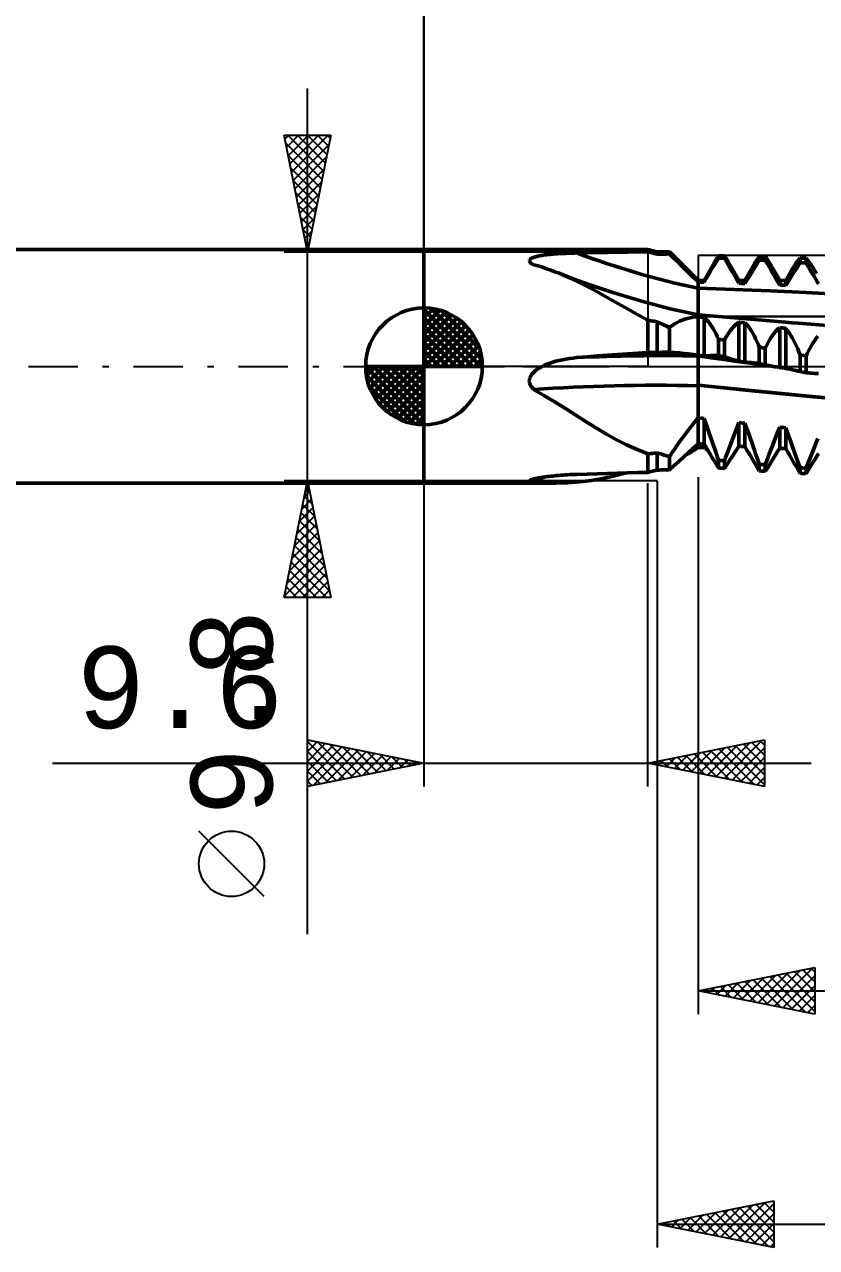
# Model space of a CAD drawing. Header units: millimetres. Extents: x -64 to 56, y -38 to 52.
# Drawn here: x -17.1 to 16.8, y -37.8 to 14.6 of the extents above; entities that cross this region are included whole.
import ezdxf
from ezdxf.enums import TextEntityAlignment as Align

# ---------------------------------------------------------------- set-up
doc = ezdxf.new("R2010")
doc.units = ezdxf.units.MM
doc.header["$LTSCALE"] = 5.3
doc.linetypes.add('LONGDASH_DASH', pattern=[0.85, 0.4, -0.2, 0.05, -0.2])
for name, color, linetype in [('1', 4, 'CONTINUOUS'), ('2', 7, 'CONTINUOUS'), ('4', 2, 'LONGDASH_DASH'), ('CUT', 1, 'CONTINUOUS'), ('NOCUT', 7, 'CONTINUOUS'), ('SK1', 4, 'CONTINUOUS'), ('SK2', 7, 'CONTINUOUS'), ('SK4', 2, 'LONGDASH_DASH')]:
    doc.layers.add(name, color=color, linetype=linetype)
doc.styles.get("Standard").update_dxf_attribs({"font": 'Monospac821 BT'})

msp = doc.modelspace()

# ---------------------------------------------------------------- linework, layer by layer
at = {"layer": '1', "color": 4, "linetype": 'CONTINUOUS', "lineweight": 50}
for p, q in [((0, 5), (9.6, 5)), ((0, -5), (0, 5)), ((4.833, 4.71), (4.883, 4.721)), ((4.883, 4.721), (4.936, 4.732)), ((4.936, 4.732), (4.993, 4.743)), ((4.993, 4.743), (5.052, 4.752)), ((5.052, 4.752), (5.114, 4.762)), ((5.114, 4.762), (5.18, 4.771)), ((5.18, 4.771), (5.248, 4.779)), ((5.248, 4.779), (5.319, 4.788)), ((5.319, 4.788), (5.393, 4.795)), ((5.393, 4.795), (5.469, 4.803)), ((5.469, 4.803), (5.548, 4.809)), ((5.548, 4.809), (5.63, 4.816)), ((5.63, 4.816), (5.713, 4.822)), ((5.713, 4.822), (5.799, 4.827)), ((5.799, 4.827), (5.887, 4.832)), ((5.887, 4.832), (5.977, 4.837)), ((5.977, 4.837), (6.069, 4.841)), ((6.069, 4.841), (6.163, 4.845)), ((6.163, 4.845), (6.259, 4.849)), ((6.259, 4.849), (6.357, 4.852)), ((6.357, 4.852), (6.456, 4.855)), ((6.456, 4.855), (6.557, 4.857)), ((6.557, 4.857), (6.991, 4.866)), ((6.991, 4.866), (7.426, 4.874)), ((7.426, 4.874), (7.86, 4.882)), ((7.86, 4.882), (8.295, 4.888)), ((8.295, 4.888), (8.73, 4.894)), ((8.73, 4.894), (9.165, 4.899)), ((9.165, 4.899), (9.6, 4.904)), ((10, 4.9), (9.6, 5)), ((9.6, 4.904), (9.6, 5)), ((9.667, 4.888), (9.6, 4.904)), ((9.733, 4.872), (9.667, 4.888)), ((9.8, 4.857), (9.733, 4.872)), ((9.867, 4.841), (9.8, 4.857)), ((9.933, 4.825), (9.867, 4.841)), ((10, 4.809), (9.933, 4.825)), ((10, 4.9), (10.527, 4.9)), ((10, 4.809), (10, 4.9)), ((10, 4.809), (10.075, 4.81)), ((10.075, 4.81), (10.151, 4.81)), ((10.151, 4.81), (10.226, 4.811)), ((10.226, 4.811), (10.301, 4.811)), ((10.301, 4.811), (10.376, 4.812)), ((10.376, 4.812), (10.452, 4.813)), ((10.452, 4.813), (10.527, 4.813)), ((11.75, 3.677), (10.527, 4.9)), ((10.527, 4.813), (10.527, 4.9)), ((10.731, 4.614), (10.527, 4.813)), ((12.607, 4.711), (12.625, 4.739)), ((12.662, 4.739), (12.625, 4.739)), ((12.625, 4.639), (12.625, 4.739)), ((12.698, 4.739), (12.662, 4.739)), ((12.735, 4.738), (12.698, 4.739)), ((12.771, 4.737), (12.735, 4.738)), ((12.808, 4.737), (12.771, 4.737)), ((12.844, 4.736), (12.808, 4.737)), ((12.88, 4.736), (12.844, 4.736)), ((12.88, 4.628), (12.88, 4.736)), ((12.905, 4.697), (12.88, 4.736)), ((4.514, 4.522), (4.517, 4.547)), ((4.519, 4.496), (4.514, 4.522)), ((4.517, 4.547), (4.53, 4.572)), ((4.534, 4.471), (4.519, 4.496)), ((4.53, 4.572), (4.551, 4.594)), ((4.556, 4.445), (4.534, 4.471)), ((4.551, 4.594), (4.578, 4.615)), ((4.585, 4.421), (4.556, 4.445)), ((4.578, 4.615), (4.611, 4.635)), ((4.619, 4.397), (4.585, 4.421)), ((4.611, 4.635), (4.649, 4.652)), ((4.658, 4.374), (4.619, 4.397)), ((4.649, 4.652), (4.691, 4.668)), ((4.701, 4.353), (4.658, 4.374)), ((4.691, 4.668), (4.736, 4.683)), ((4.889, 4.299), (4.701, 4.353)), ((4.736, 4.683), (4.784, 4.697)), ((4.784, 4.697), (4.833, 4.71)), ((5.074, 4.243), (4.889, 4.299)), ((5.257, 4.183), (5.074, 4.243)), ((10.935, 4.415), (10.731, 4.614)), ((11.138, 4.215), (10.935, 4.415)), ((11.342, 4.016), (11.138, 4.215)), ((12.005, 3.677), (12.513, 4.556)), ((12.271, 4.052), (12.36, 4.2)), ((12.36, 4.2), (12.448, 4.347)), ((12.448, 4.347), (12.537, 4.493)), ((12.513, 4.555), (12.532, 4.588)), ((12.532, 4.588), (12.551, 4.62)), ((12.537, 4.493), (12.625, 4.639)), ((12.551, 4.62), (12.569, 4.651)), ((12.569, 4.651), (12.588, 4.682)), ((12.588, 4.682), (12.607, 4.711)), ((12.662, 4.638), (12.625, 4.639)), ((12.698, 4.636), (12.662, 4.638)), ((12.735, 4.635), (12.698, 4.636)), ((12.771, 4.633), (12.735, 4.635)), ((12.808, 4.631), (12.771, 4.633)), ((12.844, 4.63), (12.808, 4.631)), ((12.88, 4.628), (12.844, 4.63)), ((12.969, 4.475), (12.88, 4.628)), ((12.93, 4.658), (12.905, 4.697)), ((12.956, 4.616), (12.93, 4.658)), ((12.981, 4.574), (12.956, 4.616)), ((13.057, 4.322), (12.969, 4.475)), ((13.007, 4.531), (12.981, 4.574)), ((13.033, 4.486), (13.007, 4.531)), ((13.5, 3.677), (13.032, 4.488)), ((13.146, 4.169), (13.057, 4.322)), ((13.755, 3.677), (14.137, 4.338)), ((14.11, 4.125), (14.198, 4.268)), ((14.136, 4.336), (14.177, 4.406)), ((14.177, 4.406), (14.218, 4.473)), ((14.198, 4.268), (14.287, 4.41)), ((14.218, 4.473), (14.258, 4.536)), ((14.258, 4.536), (14.298, 4.596)), ((14.287, 4.41), (14.375, 4.553)), ((14.298, 4.596), (14.337, 4.652)), ((14.337, 4.652), (14.375, 4.704)), ((14.411, 4.703), (14.375, 4.704)), ((14.375, 4.553), (14.375, 4.704)), ((14.411, 4.55), (14.375, 4.553)), ((14.448, 4.702), (14.411, 4.703)), ((14.448, 4.548), (14.411, 4.55)), ((14.484, 4.701), (14.448, 4.702)), ((14.484, 4.546), (14.448, 4.548)), ((14.521, 4.7), (14.484, 4.701)), ((14.521, 4.544), (14.484, 4.546)), ((14.557, 4.699), (14.521, 4.7)), ((14.557, 4.542), (14.521, 4.544)), ((14.594, 4.698), (14.557, 4.699)), ((14.594, 4.54), (14.557, 4.542)), ((14.63, 4.697), (14.594, 4.698)), ((14.63, 4.538), (14.594, 4.54)), ((14.63, 4.538), (14.63, 4.697)), ((14.719, 4.386), (14.63, 4.538)), ((14.678, 4.631), (14.63, 4.697)), ((14.727, 4.56), (14.678, 4.631)), ((14.807, 4.235), (14.719, 4.386)), ((14.777, 4.484), (14.727, 4.56)), ((14.827, 4.404), (14.777, 4.484)), ((14.896, 4.084), (14.807, 4.235)), ((14.879, 4.319), (14.827, 4.404)), ((14.931, 4.23), (14.879, 4.319)), ((15.25, 3.677), (14.93, 4.231)), ((15.757, 4.113), (15.822, 4.223)), ((15.822, 4.223), (15.885, 4.324)), ((15.885, 4.324), (15.947, 4.417)), ((15.947, 4.417), (16.008, 4.501)), ((15.948, 4.167), (16.037, 4.305)), ((16.008, 4.501), (16.067, 4.577)), ((16.037, 4.305), (16.125, 4.443)), ((16.067, 4.577), (16.125, 4.644)), ((16.161, 4.643), (16.125, 4.644)), ((16.125, 4.443), (16.125, 4.644)), ((16.161, 4.44), (16.125, 4.443)), ((16.198, 4.641), (16.161, 4.643)), ((16.198, 4.438), (16.161, 4.44)), ((16.234, 4.639), (16.198, 4.641)), ((16.234, 4.435), (16.198, 4.438)), ((16.271, 4.638), (16.234, 4.639)), ((16.271, 4.433), (16.234, 4.435)), ((16.307, 4.636), (16.271, 4.638)), ((16.307, 4.43), (16.271, 4.433)), ((16.344, 4.635), (16.307, 4.636)), ((16.344, 4.428), (16.307, 4.43)), ((16.381, 4.633), (16.344, 4.635)), ((16.381, 4.425), (16.344, 4.428)), ((16.441, 4.561), (16.381, 4.633)), ((16.381, 4.425), (16.381, 4.633)), ((16.469, 4.276), (16.381, 4.425)), ((16.502, 4.482), (16.441, 4.561)), ((16.557, 4.127), (16.469, 4.276)), ((16.565, 4.394), (16.502, 4.482)), ((16.629, 4.299), (16.565, 4.394)), ((16.695, 4.197), (16.629, 4.299)), ((16.761, 4.089), (16.695, 4.197)), ((5.437, 4.121), (5.257, 4.183)), ((5.615, 4.055), (5.437, 4.121)), ((5.792, 3.986), (5.615, 4.055)), ((6.268, 3.782), (5.792, 3.986)), ((6.425, 3.739), (5.792, 3.986)), ((6.745, 3.554), (6.268, 3.782)), ((7.065, 3.505), (6.425, 3.739)), ((11.546, 3.816), (11.342, 4.016)), ((11.75, 3.616), (11.546, 3.816)), ((11.75, 3.677), (11.751, 3.677)), ((11.75, -3.317), (11.75, 3.677)), ((11.751, 3.677), (12.005, 3.677)), ((11.751, 3.616), (11.751, 3.677)), ((12.005, 3.609), (12.094, 3.757)), ((12.005, 3.609), (12.005, 3.677)), ((12.094, 3.757), (12.183, 3.905)), ((12.183, 3.905), (12.271, 4.052)), ((13.234, 4.017), (13.146, 4.169)), ((13.323, 3.864), (13.234, 4.017)), ((13.411, 3.711), (13.323, 3.864)), ((13.5, 3.559), (13.411, 3.711)), ((13.5, 3.677), (13.755, 3.677)), ((13.5, 3.559), (13.5, 3.677)), ((13.755, 3.548), (13.844, 3.693)), ((13.755, 3.548), (13.755, 3.677)), ((13.844, 3.693), (13.933, 3.837)), ((13.933, 3.837), (14.021, 3.981)), ((14.021, 3.981), (14.11, 4.125)), ((14.984, 3.933), (14.896, 4.084)), ((15.073, 3.782), (14.984, 3.933)), ((15.161, 3.632), (15.073, 3.782)), ((15.25, 3.677), (15.505, 3.677)), ((15.25, 3.482), (15.25, 3.677)), ((15.505, 3.677), (15.76, 4.118)), ((15.505, 3.469), (15.505, 3.677)), ((15.594, 3.61), (15.683, 3.75)), ((15.683, 3.75), (15.771, 3.889)), ((15.771, 3.889), (15.86, 4.028)), ((15.86, 4.028), (15.948, 4.167)), ((16.646, 3.979), (16.557, 4.127)), ((16.734, 3.831), (16.646, 3.979)), ((16.823, 3.683), (16.734, 3.831)), ((16.829, 3.974), (16.761, 4.089)), ((16.911, 3.535), (16.823, 3.683)), ((7.222, 3.304), (6.745, 3.554)), ((8.089, 3.164), (7.065, 3.505)), ((7.688, 3.046), (7.222, 3.304)), ((9.378, 2.774), (8.089, 3.164)), ((11.75, 3.616), (11.75, 3.616)), ((11.751, 3.616), (11.75, 3.616)), ((11.75, 3.616), (11.75, 3.616)), ((13.294, 3.299), (11.75, 3.345)), ((11.751, 3.616), (11.751, 3.616)), ((11.787, 3.615), (11.751, 3.616)), ((11.751, 3.616), (11.751, 3.616)), ((11.824, 3.614), (11.787, 3.615)), ((11.86, 3.613), (11.824, 3.614)), ((11.896, 3.612), (11.86, 3.613)), ((11.933, 3.611), (11.896, 3.612)), ((11.969, 3.61), (11.933, 3.611)), ((12.005, 3.609), (11.969, 3.61)), ((14.838, 3.239), (13.294, 3.299)), ((13.536, 3.557), (13.5, 3.559)), ((13.572, 3.556), (13.536, 3.557)), ((13.608, 3.554), (13.572, 3.556)), ((13.644, 3.553), (13.608, 3.554)), ((13.681, 3.551), (13.644, 3.553)), ((13.718, 3.55), (13.681, 3.551)), ((13.755, 3.548), (13.718, 3.55)), ((16.382, 3.166), (14.838, 3.239)), ((15.25, 3.482), (15.161, 3.632)), ((15.286, 3.48), (15.25, 3.482)), ((15.323, 3.478), (15.286, 3.48)), ((15.359, 3.476), (15.323, 3.478)), ((15.396, 3.475), (15.359, 3.476)), ((15.432, 3.473), (15.396, 3.475)), ((15.469, 3.471), (15.432, 3.473)), ((15.505, 3.469), (15.469, 3.471)), ((15.505, 3.469), (15.594, 3.61)), ((17.926, 3.082), (16.382, 3.166)), ((8.151, 2.782), (7.688, 3.046)), ((8.617, 2.515), (8.151, 2.782)), ((10.558, 2.467), (9.378, 2.774)), ((9.098, 2.247), (8.617, 2.515)), ((9.6, 1.981), (9.098, 2.247)), ((11.75, 2.201), (10.558, 2.467)), ((11.405, 2.081), (11.519, 2.101)), ((11.519, 2.101), (11.634, 2.115)), ((11.634, 2.115), (11.75, 2.124)), ((12.103, 2.18), (11.75, 2.212)), ((11.751, 2.119), (11.75, 2.119)), ((11.75, 2.119), (11.75, 2.119)), ((11.75, 2.119), (11.75, 2.119)), ((11.751, 2.118), (11.751, 2.119)), ((11.751, 2.119), (11.751, 2.119)), ((11.751, 2.118), (11.751, 2.118)), ((11.787, 2.114), (11.751, 2.118)), ((11.751, 0.485), (11.751, 2.118)), ((11.824, 2.109), (11.787, 2.114)), ((11.86, 2.105), (11.824, 2.109)), ((11.896, 2.1), (11.86, 2.105)), ((11.933, 2.096), (11.896, 2.1)), ((11.969, 2.091), (11.933, 2.096)), ((12.456, 2.148), (12.103, 2.18)), ((13.999, 2.016), (12.456, 2.148)), ((9.667, 1.967), (9.6, 1.981)), ((9.6, 0.587), (9.6, 1.981)), ((9.733, 1.954), (9.667, 1.967)), ((9.8, 1.941), (9.733, 1.954)), ((9.867, 1.929), (9.8, 1.941)), ((9.933, 1.917), (9.867, 1.929)), ((10, 1.905), (9.933, 1.917)), ((10.074, 1.87), (10, 1.905)), ((10, 0.593), (10, 1.905)), ((10.149, 1.836), (10.074, 1.87)), ((10.223, 1.802), (10.149, 1.836)), ((10.298, 1.768), (10.223, 1.802)), ((10.373, 1.735), (10.298, 1.768)), ((10.449, 1.702), (10.373, 1.735)), ((10.459, 1.692), (10.449, 1.702)), ((10.469, 1.682), (10.459, 1.692)), ((10.48, 1.673), (10.469, 1.682)), ((10.492, 1.663), (10.48, 1.673)), ((10.503, 1.654), (10.492, 1.663)), ((10.515, 1.646), (10.503, 1.654)), ((10.527, 1.637), (10.515, 1.646)), ((10.527, 1.637), (10.529, 1.643)), ((10.527, 0.613), (10.527, 1.637)), ((10.529, 1.643), (10.532, 1.649)), ((10.532, 1.649), (10.534, 1.655)), ((10.534, 1.655), (10.536, 1.661)), ((10.536, 1.661), (10.538, 1.667)), ((10.538, 1.667), (10.539, 1.674)), ((10.539, 1.674), (10.541, 1.68)), ((10.541, 1.68), (10.643, 1.755)), ((10.643, 1.755), (10.747, 1.823)), ((10.747, 1.823), (10.852, 1.883)), ((10.852, 1.883), (10.96, 1.936)), ((10.96, 1.936), (11.069, 1.982)), ((11.069, 1.982), (11.18, 2.021)), ((11.18, 2.021), (11.292, 2.054)), ((11.292, 2.054), (11.405, 2.081)), ((12.005, 2.087), (11.969, 2.091)), ((12.066, 2.038), (12.005, 2.087)), ((12.005, 0.447), (12.005, 2.087)), ((12.126, 1.982), (12.066, 2.038)), ((12.186, 1.918), (12.126, 1.982)), ((12.244, 1.847), (12.186, 1.918)), ((12.302, 1.769), (12.244, 1.847)), ((12.358, 1.685), (12.302, 1.769)), ((12.414, 1.593), (12.358, 1.685)), ((12.468, 1.495), (12.414, 1.593)), ((13.149, 1.557), (13.205, 1.628)), ((13.205, 1.628), (13.263, 1.693)), ((13.263, 1.693), (13.321, 1.752)), ((13.321, 1.752), (13.38, 1.806)), ((13.38, 1.806), (13.44, 1.853)), ((13.44, 1.853), (13.5, 1.895)), ((13.536, 1.89), (13.5, 1.895)), ((13.5, 0.219), (13.5, 1.895)), ((13.572, 1.885), (13.536, 1.89)), ((13.608, 1.881), (13.572, 1.885)), ((13.644, 1.876), (13.608, 1.881)), ((13.681, 1.871), (13.644, 1.876)), ((13.718, 1.866), (13.681, 1.871)), ((13.755, 1.861), (13.718, 1.866)), ((13.816, 1.801), (13.755, 1.861)), ((13.755, 0.18), (13.755, 1.861)), ((13.876, 1.733), (13.816, 1.801)), ((13.936, 1.658), (13.876, 1.733)), ((13.994, 1.576), (13.936, 1.658)), ((14.052, 1.488), (13.994, 1.576)), ((15.5, 1.889), (13.999, 2.016)), ((15.13, 1.551), (15.19, 1.609)), ((15.19, 1.609), (15.25, 1.661)), ((15.286, 1.656), (15.25, 1.661)), ((15.25, -0.048), (15.25, 1.661)), ((15.323, 1.651), (15.286, 1.656)), ((15.359, 1.646), (15.323, 1.651)), ((15.396, 1.641), (15.359, 1.646)), ((15.432, 1.636), (15.396, 1.641)), ((15.469, 1.631), (15.432, 1.636)), ((15.505, 1.626), (15.469, 1.631)), ((15.768, 1.868), (15.5, 1.889)), ((15.566, 1.555), (15.505, 1.626)), ((15.505, -0.087), (15.505, 1.626)), ((16.037, 1.847), (15.768, 1.868)), ((18.772, 1.624), (16.037, 1.847)), ((12.522, 1.391), (12.468, 1.495)), ((12.574, 1.281), (12.522, 1.391)), ((12.625, 1.164), (12.574, 1.281)), ((12.662, 1.157), (12.625, 1.164)), ((12.625, 0.463), (12.625, 1.164)), ((12.698, 1.15), (12.662, 1.157)), ((12.735, 1.143), (12.698, 1.15)), ((12.771, 1.136), (12.735, 1.143)), ((12.808, 1.129), (12.771, 1.136)), ((12.844, 1.122), (12.808, 1.129)), ((12.88, 1.115), (12.844, 1.122)), ((12.88, 0.413), (12.88, 1.115)), ((12.88, 1.115), (12.932, 1.215)), ((12.932, 1.215), (12.985, 1.308)), ((12.985, 1.308), (13.038, 1.397)), ((13.038, 1.397), (13.093, 1.48)), ((13.093, 1.48), (13.149, 1.557)), ((14.108, 1.393), (14.052, 1.488)), ((14.164, 1.291), (14.108, 1.393)), ((14.218, 1.183), (14.164, 1.291)), ((14.272, 1.07), (14.218, 1.183)), ((14.324, 0.95), (14.272, 1.07)), ((14.735, 0.986), (14.788, 1.083)), ((14.788, 1.083), (14.843, 1.175)), ((14.843, 1.175), (14.899, 1.262)), ((14.899, 1.262), (14.955, 1.342)), ((14.955, 1.342), (15.013, 1.418)), ((15.013, 1.418), (15.071, 1.487)), ((15.071, 1.487), (15.13, 1.551)), ((15.626, 1.476), (15.566, 1.555)), ((15.686, 1.391), (15.626, 1.476)), ((15.744, 1.299), (15.686, 1.391)), ((15.802, 1.201), (15.744, 1.299)), ((15.858, 1.096), (15.802, 1.201)), ((15.914, 0.985), (15.858, 1.096)), ((16.649, 0.964), (16.705, 1.054)), ((16.705, 1.054), (16.763, 1.139)), ((16.763, 1.139), (16.821, 1.218)), ((16.821, 1.218), (16.88, 1.291)), ((8.295, 0.511), (8.73, 0.539)), ((8.73, 0.539), (9.165, 0.565)), ((9.165, 0.565), (9.6, 0.587)), ((9.6, 0.587), (9.667, 0.588)), ((9.667, 0.588), (9.733, 0.589)), ((9.733, 0.589), (9.8, 0.59)), ((9.8, 0.59), (9.867, 0.591)), ((9.867, 0.591), (9.933, 0.592)), ((9.933, 0.592), (10, 0.593)), ((10, 0.593), (10.075, 0.596)), ((10.075, 0.596), (10.151, 0.599)), ((10.151, 0.599), (10.226, 0.602)), ((10.226, 0.602), (10.301, 0.605)), ((10.301, 0.605), (10.376, 0.608)), ((10.376, 0.608), (10.452, 0.611)), ((10.452, 0.611), (10.527, 0.613)), ((10.731, 0.594), (10.527, 0.613)), ((10.935, 0.574), (10.731, 0.594)), ((11.138, 0.552), (10.935, 0.574)), ((11.342, 0.53), (11.138, 0.552)), ((11.546, 0.507), (11.342, 0.53)), ((14.375, 0.825), (14.324, 0.95)), ((14.411, 0.818), (14.375, 0.825)), ((14.375, 0.118), (14.375, 0.825)), ((14.448, 0.811), (14.411, 0.818)), ((14.484, 0.804), (14.448, 0.811)), ((14.521, 0.797), (14.484, 0.804)), ((14.63, 0.776), (14.521, 0.797)), ((14.63, 0.067), (14.63, 0.776)), ((14.63, 0.776), (14.682, 0.883)), ((14.682, 0.883), (14.735, 0.986)), ((15.968, 0.869), (15.914, 0.985)), ((16.022, 0.746), (15.968, 0.869)), ((16.074, 0.619), (16.022, 0.746)), ((16.125, 0.486), (16.074, 0.619)), ((16.381, 0.437), (16.432, 0.552)), ((16.432, 0.552), (16.485, 0.662)), ((16.485, 0.662), (16.538, 0.768)), ((16.538, 0.768), (16.593, 0.869)), ((16.593, 0.869), (16.649, 0.964)), ((5.033, -0.019), (5.07, 0)), ((5.07, 0), (5.173, 0.049)), ((5.173, 0.049), (5.284, 0.095)), ((5.284, 0.095), (5.402, 0.138)), ((5.402, 0.138), (5.527, 0.179)), ((5.527, 0.179), (5.658, 0.217)), ((5.658, 0.217), (5.795, 0.251)), ((5.795, 0.251), (5.937, 0.283)), ((5.937, 0.283), (6.085, 0.311)), ((6.085, 0.311), (6.238, 0.335)), ((6.238, 0.335), (6.395, 0.356)), ((6.395, 0.356), (6.557, 0.373)), ((6.557, 0.373), (6.991, 0.411)), ((6.991, 0.411), (7.426, 0.447)), ((7.426, 0.447), (7.86, 0.481)), ((7.86, 0.481), (8.295, 0.511)), ((11.75, 0.483), (11.546, 0.507)), ((11.751, 0.485), (11.75, 0.485)), ((11.75, 0.485), (11.75, 0.485)), ((12.31, 0.369), (11.75, 0.447)), ((11.751, 0.485), (11.751, 0.485)), ((11.787, 0.479), (11.751, 0.485)), ((11.751, 0.485), (11.751, 0.485)), ((11.824, 0.474), (11.787, 0.479)), ((11.86, 0.468), (11.824, 0.474)), ((11.896, 0.463), (11.86, 0.468)), ((11.933, 0.457), (11.896, 0.463)), ((11.969, 0.452), (11.933, 0.457)), ((12.005, 0.447), (11.969, 0.452)), ((12.005, 0.447), (12.094, 0.452)), ((12.094, 0.452), (12.183, 0.457)), ((12.183, 0.457), (12.271, 0.461)), ((12.271, 0.461), (12.36, 0.463)), ((12.87, 0.29), (12.31, 0.369)), ((12.36, 0.463), (12.448, 0.464)), ((12.448, 0.464), (12.537, 0.464)), ((12.625, 0.463), (12.537, 0.464)), ((12.662, 0.456), (12.625, 0.463)), ((12.698, 0.449), (12.662, 0.456)), ((12.735, 0.442), (12.698, 0.449)), ((12.771, 0.435), (12.735, 0.442)), ((12.808, 0.428), (12.771, 0.435)), ((12.844, 0.42), (12.808, 0.428)), ((12.88, 0.413), (12.844, 0.42)), ((13.431, 0.211), (12.87, 0.29)), ((12.969, 0.382), (12.88, 0.413)), ((13.057, 0.352), (12.969, 0.382)), ((13.146, 0.324), (13.057, 0.352)), ((13.234, 0.296), (13.146, 0.324)), ((13.323, 0.269), (13.234, 0.296)), ((13.411, 0.244), (13.323, 0.269)), ((13.5, 0.219), (13.411, 0.244)), ((13.991, 0.131), (13.431, 0.211)), ((13.536, 0.214), (13.5, 0.219)), ((13.572, 0.208), (13.536, 0.214)), ((13.608, 0.203), (13.572, 0.208)), ((13.644, 0.197), (13.608, 0.203)), ((13.681, 0.191), (13.644, 0.197)), ((13.718, 0.186), (13.681, 0.191)), ((13.755, 0.18), (13.718, 0.186)), ((13.844, 0.174), (13.755, 0.18)), ((13.933, 0.168), (13.844, 0.174)), ((14.021, 0.16), (13.933, 0.168)), ((14.551, 0.052), (13.991, 0.131)), ((14.11, 0.151), (14.021, 0.16)), ((14.198, 0.141), (14.11, 0.151)), ((14.287, 0.13), (14.198, 0.141)), ((14.375, 0.118), (14.287, 0.13)), ((14.411, 0.111), (14.375, 0.118)), ((14.448, 0.103), (14.411, 0.111)), ((14.484, 0.096), (14.448, 0.103)), ((14.521, 0.089), (14.484, 0.096)), ((14.557, 0.082), (14.521, 0.089)), ((15.111, -0.027), (14.551, 0.052)), ((14.594, 0.075), (14.557, 0.082)), ((14.63, 0.067), (14.594, 0.075)), ((14.677, 0.057), (14.63, 0.067)), ((14.723, 0.047), (14.677, 0.057)), ((14.769, 0.037), (14.723, 0.047)), ((14.816, 0.027), (14.769, 0.037)), ((14.862, 0.018), (14.816, 0.027)), ((14.908, 0.009), (14.862, 0.018)), ((14.955, 0), (14.908, 0.009)), ((14.981, -0.005), (14.955, 0)), ((16.161, 0.479), (16.125, 0.486)), ((16.125, -0.225), (16.125, 0.486)), ((16.198, 0.472), (16.161, 0.479)), ((16.234, 0.465), (16.198, 0.472)), ((16.271, 0.458), (16.234, 0.465)), ((16.381, 0.437), (16.271, 0.458)), ((16.381, -0.275), (16.381, 0.437)), ((4.523, -0.541), (4.532, -0.506)), ((4.532, -0.506), (4.544, -0.472)), ((4.544, -0.472), (4.559, -0.438)), ((4.559, -0.438), (4.577, -0.406)), ((4.577, -0.406), (4.596, -0.374)), ((4.596, -0.374), (4.617, -0.344)), ((4.617, -0.344), (4.64, -0.315)), ((4.64, -0.315), (4.665, -0.287)), ((4.665, -0.287), (4.691, -0.26)), ((4.691, -0.26), (4.718, -0.234)), ((4.718, -0.234), (4.746, -0.209)), ((4.746, -0.209), (4.775, -0.185)), ((4.775, -0.185), (4.804, -0.162)), ((4.804, -0.162), (4.835, -0.14)), ((4.835, -0.14), (4.865, -0.119)), ((4.865, -0.119), (4.896, -0.098)), ((4.896, -0.098), (4.929, -0.078)), ((4.929, -0.078), (4.962, -0.058)), ((4.962, -0.058), (4.997, -0.038)), ((4.997, -0.038), (5.033, -0.019)), ((15.007, -0.009), (14.981, -0.005)), ((15.033, -0.014), (15.007, -0.009)), ((15.059, -0.018), (15.033, -0.014)), ((15.085, -0.023), (15.059, -0.018)), ((15.111, -0.027), (15.085, -0.023)), ((15.134, -0.031), (15.111, -0.027)), ((15.157, -0.034), (15.134, -0.031)), ((15.181, -0.038), (15.157, -0.034)), ((15.204, -0.041), (15.181, -0.038)), ((15.227, -0.045), (15.204, -0.041)), ((15.25, -0.048), (15.227, -0.045)), ((15.286, -0.054), (15.25, -0.048)), ((15.323, -0.059), (15.286, -0.054)), ((15.359, -0.065), (15.323, -0.059)), ((15.396, -0.07), (15.359, -0.065)), ((15.432, -0.076), (15.396, -0.07)), ((15.469, -0.081), (15.432, -0.076)), ((15.505, -0.087), (15.469, -0.081)), ((15.594, -0.103), (15.505, -0.087)), ((15.683, -0.121), (15.594, -0.103)), ((15.771, -0.139), (15.683, -0.121)), ((15.86, -0.159), (15.771, -0.139)), ((15.948, -0.18), (15.86, -0.159)), ((16.037, -0.202), (15.948, -0.18)), ((16.125, -0.225), (16.037, -0.202)), ((16.161, -0.232), (16.125, -0.225)), ((16.198, -0.239), (16.161, -0.232)), ((16.234, -0.246), (16.198, -0.239)), ((16.271, -0.253), (16.234, -0.246)), ((16.307, -0.26), (16.271, -0.253)), ((16.344, -0.268), (16.307, -0.26)), ((16.381, -0.275), (16.344, -0.268)), ((16.469, -0.283), (16.381, -0.275)), ((16.557, -0.291), (16.469, -0.283)), ((16.646, -0.297), (16.557, -0.291)), ((16.734, -0.302), (16.646, -0.297)), ((16.823, -0.307), (16.734, -0.302)), ((16.911, -0.31), (16.823, -0.307)), ((4.514, -0.613), (4.517, -0.577)), ((4.514, -0.649), (4.514, -0.613)), ((4.518, -0.685), (4.514, -0.649)), ((4.517, -0.577), (4.523, -0.541)), ((4.526, -0.721), (4.518, -0.685)), ((4.536, -0.755), (4.526, -0.721)), ((4.549, -0.789), (4.536, -0.755)), ((4.565, -0.822), (4.549, -0.789)), ((4.583, -0.853), (4.565, -0.822)), ((4.604, -0.884), (4.583, -0.853)), ((4.626, -0.913), (4.604, -0.884)), ((4.65, -0.942), (4.626, -0.913)), ((4.675, -0.968), (4.65, -0.942)), ((4.701, -0.994), (4.675, -0.968)), ((5.169, -1.26), (4.701, -0.994)), ((14.181, -1.052), (11.75, -0.802)), ((14.214, -1.06), (11.75, -0.806)), ((5.621, -1.533), (5.169, -1.26)), ((6.065, -1.812), (5.621, -1.533)), ((16.654, -1.293), (14.181, -1.052)), ((16.678, -1.301), (14.214, -1.06)), ((19.159, -1.521), (16.654, -1.293)), ((19.143, -1.526), (16.678, -1.301)), ((6.506, -2.094), (6.065, -1.812)), ((6.951, -2.379), (6.506, -2.094)), ((7.39, -2.651), (6.951, -2.379)), ((11.405, -2.631), (11.519, -2.485)), ((11.519, -2.485), (11.634, -2.341)), ((11.634, -2.341), (11.75, -2.199)), ((11.75, -2.203), (11.75, -2.203)), ((11.751, -2.203), (11.75, -2.203)), ((11.75, -2.203), (11.75, -2.203)), ((11.751, -2.204), (11.751, -2.203)), ((11.787, -2.208), (11.751, -2.204)), ((11.751, -2.204), (11.751, -2.204)), ((11.751, -2.204), (11.751, -2.204)), ((11.751, -2.204), (11.751, -2.204)), ((11.751, -2.204), (11.751, -2.204)), ((11.751, -2.204), (11.751, -2.204)), ((11.751, -2.204), (11.751, -2.204)), ((11.751, -2.204), (11.751, -2.204)), ((11.751, -3.317), (11.751, -2.204)), ((11.824, -2.212), (11.787, -2.208)), ((11.86, -2.217), (11.824, -2.212)), ((11.896, -2.221), (11.86, -2.217)), ((11.933, -2.226), (11.896, -2.221)), ((11.969, -2.23), (11.933, -2.226)), ((12.005, -2.234), (11.969, -2.23)), ((12.066, -2.401), (12.005, -2.234)), ((12.005, -3.333), (12.005, -2.234)), ((12.126, -2.567), (12.066, -2.401)), ((12.186, -2.734), (12.126, -2.567)), ((13.38, -2.713), (13.44, -2.562)), ((13.44, -2.562), (13.5, -2.411)), ((13.536, -2.416), (13.5, -2.411)), ((13.5, -3.423), (13.5, -2.411)), ((13.572, -2.42), (13.536, -2.416)), ((13.608, -2.424), (13.572, -2.42)), ((13.644, -2.428), (13.608, -2.424)), ((13.681, -2.432), (13.644, -2.428)), ((13.718, -2.437), (13.681, -2.432)), ((13.755, -2.441), (13.718, -2.437)), ((13.816, -2.607), (13.755, -2.441)), ((13.755, -3.437), (13.755, -2.441)), ((13.876, -2.773), (13.816, -2.607)), ((15.19, -2.758), (15.25, -2.607)), ((15.286, -2.611), (15.25, -2.607)), ((15.25, -3.512), (15.25, -2.607)), ((15.323, -2.615), (15.286, -2.611)), ((15.359, -2.619), (15.323, -2.615)), ((15.396, -2.622), (15.359, -2.619)), ((7.821, -2.907), (7.39, -2.651)), ((8.25, -3.145), (7.821, -2.907)), ((10.96, -3.23), (11.069, -3.079)), ((11.069, -3.079), (11.18, -2.928)), ((11.18, -2.928), (11.292, -2.779)), ((11.292, -2.779), (11.405, -2.631)), ((12.244, -2.9), (12.186, -2.734)), ((12.302, -3.065), (12.244, -2.9)), ((12.358, -3.23), (12.302, -3.065)), ((13.205, -3.166), (13.263, -3.016)), ((13.263, -3.016), (13.321, -2.865)), ((13.321, -2.865), (13.38, -2.713)), ((13.936, -2.938), (13.876, -2.773)), ((13.994, -3.103), (13.936, -2.938)), ((14.052, -3.266), (13.994, -3.103)), ((15.013, -3.209), (15.071, -3.059)), ((15.071, -3.059), (15.13, -2.908)), ((15.13, -2.908), (15.19, -2.758)), ((15.432, -2.626), (15.396, -2.622)), ((15.469, -2.63), (15.432, -2.626)), ((15.505, -2.634), (15.469, -2.63)), ((15.601, -2.893), (15.505, -2.634)), ((15.505, -3.523), (15.505, -2.634)), ((15.694, -3.149), (15.601, -2.893)), ((16.821, -3.234), (16.88, -3.086)), ((8.685, -3.365), (8.25, -3.145)), ((9.133, -3.569), (8.685, -3.365)), ((9.6, -3.754), (9.133, -3.569)), ((10.643, -3.69), (10.747, -3.537)), ((10.747, -3.537), (10.852, -3.383)), ((10.852, -3.383), (10.96, -3.23)), ((11.342, -3.688), (11.546, -3.503)), ((11.468, -3.668), (11.562, -3.609)), ((11.546, -3.503), (11.75, -3.317)), ((11.562, -3.609), (11.656, -3.547)), ((11.656, -3.547), (11.75, -3.482)), ((11.751, -3.317), (11.75, -3.317)), ((11.75, -3.317), (11.75, -3.317)), ((11.75, -3.317), (11.75, -3.317)), ((11.75, -3.33), (11.75, -3.317)), ((11.75, -3.482), (11.75, -3.317)), ((11.75, -3.342), (11.75, -3.33)), ((11.75, -3.354), (11.75, -3.342)), ((11.75, -3.366), (11.75, -3.354)), ((11.75, -3.378), (11.75, -3.366)), ((11.75, -3.389), (11.75, -3.378)), ((11.75, -3.403), (11.75, -3.389)), ((11.75, -3.417), (11.75, -3.403)), ((11.75, -3.43), (11.75, -3.417)), ((11.75, -3.443), (11.75, -3.43)), ((11.75, -3.456), (11.75, -3.443)), ((11.75, -3.468), (11.75, -3.456)), ((11.75, -3.48), (11.75, -3.468)), ((11.75, -3.48), (11.75, -3.48)), ((11.75, -3.48), (11.751, -3.48)), ((11.751, -3.317), (11.751, -3.317)), ((11.751, -3.317), (11.751, -3.317)), ((11.787, -3.319), (11.751, -3.317)), ((11.751, -3.48), (11.787, -3.479)), ((11.751, -3.48), (11.751, -3.48)), ((11.751, -3.48), (11.751, -3.48)), ((11.751, -3.48), (11.751, -3.48)), ((11.751, -3.48), (11.751, -3.48)), ((11.751, -3.48), (11.751, -3.48)), ((11.751, -3.48), (11.751, -3.48)), ((11.751, -3.48), (11.751, -3.48)), ((11.751, -3.48), (11.751, -3.48)), ((11.824, -3.321), (11.787, -3.319)), ((11.787, -3.479), (11.824, -3.477)), ((11.86, -3.324), (11.824, -3.321)), ((11.824, -3.477), (11.86, -3.475)), ((11.896, -3.326), (11.86, -3.324)), ((11.86, -3.475), (11.896, -3.473)), ((11.933, -3.329), (11.896, -3.326)), ((11.896, -3.473), (11.933, -3.471)), ((11.969, -3.331), (11.933, -3.329)), ((11.933, -3.471), (11.969, -3.47)), ((12.005, -3.333), (11.969, -3.331)), ((11.969, -3.47), (12.005, -3.468)), ((12.094, -3.478), (12.005, -3.333)), ((12.033, -3.493), (12.005, -3.468)), ((12.059, -3.516), (12.033, -3.493)), ((12.086, -3.538), (12.059, -3.516)), ((12.113, -3.558), (12.086, -3.538)), ((12.183, -3.623), (12.094, -3.478)), ((12.139, -3.577), (12.113, -3.558)), ((12.166, -3.595), (12.139, -3.577)), ((12.271, -3.768), (12.183, -3.623)), ((12.414, -3.392), (12.358, -3.23)), ((12.468, -3.553), (12.414, -3.392)), ((12.522, -3.711), (12.468, -3.553)), ((12.985, -3.76), (13.038, -3.613)), ((13.038, -3.613), (13.093, -3.465)), ((13.093, -3.465), (13.149, -3.316)), ((13.149, -3.316), (13.205, -3.166)), ((13.323, -3.697), (13.411, -3.561)), ((13.411, -3.561), (13.5, -3.423)), ((13.536, -3.425), (13.5, -3.423)), ((13.572, -3.427), (13.536, -3.425)), ((13.608, -3.429), (13.572, -3.427)), ((13.644, -3.431), (13.608, -3.429)), ((13.681, -3.433), (13.644, -3.431)), ((13.718, -3.435), (13.681, -3.433)), ((13.755, -3.437), (13.718, -3.435)), ((13.844, -3.585), (13.755, -3.437)), ((13.933, -3.734), (13.844, -3.585)), ((14.108, -3.427), (14.052, -3.266)), ((14.164, -3.586), (14.108, -3.427)), ((14.218, -3.742), (14.164, -3.586)), ((14.788, -3.796), (14.843, -3.651)), ((14.843, -3.651), (14.899, -3.505)), ((14.899, -3.505), (14.955, -3.357)), ((14.955, -3.357), (15.013, -3.209)), ((15.073, -3.795), (15.161, -3.654)), ((15.161, -3.654), (15.25, -3.512)), ((15.286, -3.513), (15.25, -3.512)), ((15.323, -3.515), (15.286, -3.513)), ((15.359, -3.516), (15.323, -3.515)), ((15.396, -3.518), (15.359, -3.516)), ((15.432, -3.52), (15.396, -3.518)), ((15.469, -3.521), (15.432, -3.52)), ((15.505, -3.523), (15.469, -3.521)), ((15.594, -3.674), (15.505, -3.523)), ((15.785, -3.402), (15.694, -3.149)), ((15.874, -3.649), (15.785, -3.402)), ((15.961, -3.889), (15.874, -3.649)), ((16.649, -3.673), (16.705, -3.528)), ((16.705, -3.528), (16.763, -3.382)), ((16.763, -3.382), (16.821, -3.234)), ((9.6, -3.754), (9.667, -3.747)), ((9.6, -3.754), (9.6, -3.754)), ((9.6, -3.754), (9.6, -3.754)), ((9.6, -3.754), (9.6, -3.754)), ((9.6, -3.754), (9.6, -3.754)), ((9.6, -3.754), (9.6, -3.754)), ((9.6, -3.754), (9.6, -3.754)), ((9.6, -4.541), (9.6, -3.754)), ((9.667, -3.747), (9.733, -3.739)), ((9.733, -3.739), (9.8, -3.731)), ((9.8, -3.731), (9.867, -3.722)), ((9.867, -3.722), (9.933, -3.714)), ((9.933, -3.714), (10, -3.705)), ((10.074, -3.729), (10, -3.705)), ((10, -4.443), (10, -3.705)), ((10.149, -3.753), (10.074, -3.729)), ((10.223, -3.777), (10.149, -3.753)), ((10.298, -3.8), (10.223, -3.777)), ((10.373, -3.822), (10.298, -3.8)), ((10.449, -3.844), (10.373, -3.822)), ((10.459, -3.85), (10.449, -3.844)), ((10.469, -3.857), (10.459, -3.85)), ((10.48, -3.863), (10.469, -3.857)), ((10.492, -3.869), (10.48, -3.863)), ((10.503, -3.875), (10.492, -3.869)), ((10.515, -3.881), (10.503, -3.875)), ((10.527, -3.886), (10.515, -3.881)), ((10.527, -3.886), (10.529, -3.88)), ((10.527, -4.434), (10.527, -3.886)), ((10.529, -3.88), (10.532, -3.874)), ((10.532, -3.874), (10.534, -3.868)), ((10.534, -3.868), (10.536, -3.862)), ((10.536, -3.862), (10.538, -3.856)), ((10.538, -3.856), (10.539, -3.85)), ((10.539, -3.85), (10.541, -3.844)), ((10.541, -3.844), (10.643, -3.69)), ((10.731, -4.247), (10.935, -4.06)), ((10.935, -4.06), (11.138, -3.874)), ((11.138, -3.874), (11.342, -3.688)), ((11.193, -3.824), (11.284, -3.776)), ((11.284, -3.776), (11.376, -3.724)), ((11.376, -3.724), (11.468, -3.668)), ((12.36, -3.914), (12.271, -3.768)), ((12.448, -4.06), (12.36, -3.914)), ((12.537, -4.206), (12.448, -4.06)), ((12.574, -3.867), (12.522, -3.711)), ((12.625, -4.02), (12.574, -3.867)), ((12.662, -4.024), (12.625, -4.02)), ((12.625, -4.353), (12.625, -4.02)), ((12.698, -4.028), (12.662, -4.024)), ((12.735, -4.031), (12.698, -4.028)), ((12.771, -4.035), (12.735, -4.031)), ((12.808, -4.039), (12.771, -4.035)), ((12.844, -4.043), (12.808, -4.039)), ((12.88, -4.047), (12.844, -4.043)), ((12.88, -4.373), (12.88, -4.047)), ((12.88, -4.047), (12.932, -3.904)), ((12.932, -3.904), (12.985, -3.76)), ((12.969, -4.239), (13.057, -4.104)), ((13.057, -4.104), (13.146, -3.969)), ((13.146, -3.969), (13.234, -3.834)), ((13.234, -3.834), (13.323, -3.697)), ((14.021, -3.882), (13.933, -3.734)), ((14.11, -4.031), (14.021, -3.882)), ((14.198, -4.18), (14.11, -4.031)), ((14.287, -4.33), (14.198, -4.18)), ((14.272, -3.896), (14.218, -3.742)), ((14.324, -4.046), (14.272, -3.896)), ((14.375, -4.194), (14.324, -4.046)), ((14.63, -4.217), (14.682, -4.079)), ((14.682, -4.079), (14.735, -3.939)), ((14.735, -3.939), (14.788, -3.796)), ((14.807, -4.217), (14.896, -4.077)), ((14.896, -4.077), (14.984, -3.936)), ((14.984, -3.936), (15.073, -3.795)), ((15.683, -3.824), (15.594, -3.674)), ((15.771, -3.975), (15.683, -3.824)), ((15.86, -4.127), (15.771, -3.975)), ((15.948, -4.278), (15.86, -4.127)), ((16.044, -4.121), (15.961, -3.889)), ((16.125, -4.344), (16.044, -4.121)), ((16.432, -4.231), (16.485, -4.095)), ((16.485, -4.095), (16.538, -3.957)), ((16.538, -3.957), (16.593, -3.816)), ((16.557, -4.307), (16.646, -4.162)), ((16.593, -3.816), (16.649, -3.673)), ((16.646, -4.162), (16.734, -4.018)), ((16.734, -4.018), (16.823, -3.872)), ((16.823, -3.872), (16.911, -3.727)), ((5.288, -4.725), (5.363, -4.715)), ((5.363, -4.715), (5.44, -4.706)), ((5.44, -4.706), (5.521, -4.698)), ((5.521, -4.698), (5.604, -4.689)), ((5.604, -4.689), (5.69, -4.681)), ((5.69, -4.681), (5.778, -4.673)), ((5.778, -4.673), (5.868, -4.666)), ((5.868, -4.666), (5.96, -4.659)), ((5.96, -4.659), (6.055, -4.652)), ((6.055, -4.652), (6.151, -4.646)), ((6.151, -4.646), (6.25, -4.64)), ((6.25, -4.64), (6.351, -4.635)), ((6.351, -4.635), (6.453, -4.631)), ((6.453, -4.631), (6.557, -4.627)), ((6.557, -4.627), (6.991, -4.612)), ((6.991, -4.612), (7.426, -4.598)), ((7.426, -4.598), (7.86, -4.585)), ((7.671, -4.798), (8.163, -4.69)), ((7.86, -4.585), (8.295, -4.572)), ((8.163, -4.69), (8.661, -4.563)), ((8.295, -4.572), (8.73, -4.561)), ((8.73, -4.561), (9.165, -4.55)), ((9.165, -4.55), (9.6, -4.541)), ((9.6, -4.541), (9.667, -4.524)), ((9.667, -4.524), (9.733, -4.508)), ((9.733, -4.508), (9.8, -4.492)), ((9.8, -4.492), (9.867, -4.475)), ((9.867, -4.475), (9.933, -4.459)), ((9.933, -4.459), (10, -4.443)), ((10, -4.443), (10.075, -4.441)), ((10.075, -4.441), (10.151, -4.44)), ((10.151, -4.44), (10.226, -4.439)), ((10.226, -4.439), (10.301, -4.438)), ((10.301, -4.438), (10.376, -4.436)), ((10.376, -4.436), (10.452, -4.435)), ((10.452, -4.435), (10.527, -4.434)), ((10.527, -4.434), (10.731, -4.247)), ((12.625, -4.353), (12.537, -4.206)), ((12.662, -4.356), (12.625, -4.353)), ((12.698, -4.358), (12.662, -4.356)), ((12.735, -4.361), (12.698, -4.358)), ((12.771, -4.364), (12.735, -4.361)), ((12.808, -4.367), (12.771, -4.364)), ((12.844, -4.37), (12.808, -4.367)), ((12.88, -4.373), (12.844, -4.37)), ((12.88, -4.373), (12.969, -4.239)), ((14.375, -4.48), (14.287, -4.33)), ((14.411, -4.197), (14.375, -4.194)), ((14.375, -4.48), (14.375, -4.194)), ((14.411, -4.482), (14.375, -4.48)), ((14.448, -4.2), (14.411, -4.197)), ((14.448, -4.485), (14.411, -4.482)), ((14.484, -4.204), (14.448, -4.2)), ((14.484, -4.487), (14.448, -4.485)), ((14.521, -4.207), (14.484, -4.204)), ((14.521, -4.489), (14.484, -4.487)), ((14.557, -4.21), (14.521, -4.207)), ((14.557, -4.492), (14.521, -4.489)), ((14.594, -4.214), (14.557, -4.21)), ((14.594, -4.494), (14.557, -4.492)), ((14.63, -4.217), (14.594, -4.214)), ((14.63, -4.496), (14.594, -4.494)), ((14.63, -4.496), (14.63, -4.217)), ((14.63, -4.496), (14.719, -4.357)), ((14.719, -4.357), (14.807, -4.217)), ((16.037, -4.43), (15.948, -4.278)), ((16.125, -4.582), (16.037, -4.43)), ((16.161, -4.346), (16.125, -4.344)), ((16.125, -4.582), (16.125, -4.344)), ((16.161, -4.584), (16.125, -4.582)), ((16.198, -4.349), (16.161, -4.346)), ((16.198, -4.586), (16.161, -4.584)), ((16.234, -4.352), (16.198, -4.349)), ((16.234, -4.588), (16.198, -4.586)), ((16.271, -4.355), (16.234, -4.352)), ((16.271, -4.589), (16.234, -4.588)), ((16.307, -4.358), (16.271, -4.355)), ((16.307, -4.591), (16.271, -4.589)), ((16.344, -4.361), (16.307, -4.358)), ((16.344, -4.593), (16.307, -4.591)), ((16.381, -4.363), (16.344, -4.361)), ((16.381, -4.595), (16.344, -4.593)), ((16.381, -4.363), (16.432, -4.231)), ((16.381, -4.595), (16.381, -4.363)), ((16.381, -4.595), (16.469, -4.451)), ((16.469, -4.451), (16.557, -4.307)), ((0, -5), (5.64, -5)), ((4.514, -4.915), (4.516, -4.902)), ((4.524, -4.927), (4.514, -4.915)), ((4.516, -4.902), (4.53, -4.889)), ((4.544, -4.937), (4.524, -4.927)), ((4.53, -4.889), (4.554, -4.875)), ((4.573, -4.947), (4.544, -4.937)), ((4.554, -4.875), (4.583, -4.862)), ((4.61, -4.955), (4.573, -4.947)), ((4.583, -4.862), (4.618, -4.85)), ((4.653, -4.962), (4.61, -4.955)), ((4.618, -4.85), (4.658, -4.838)), ((4.701, -4.968), (4.653, -4.962)), ((4.658, -4.838), (4.702, -4.826)), ((4.864, -4.977), (4.701, -4.968)), ((4.702, -4.826), (4.75, -4.815)), ((4.75, -4.815), (4.799, -4.804)), ((4.799, -4.804), (4.851, -4.793)), ((4.851, -4.793), (4.903, -4.783)), ((5.025, -4.985), (4.864, -4.977)), ((4.903, -4.783), (4.959, -4.773)), ((4.959, -4.773), (5.019, -4.763)), ((5.019, -4.763), (5.081, -4.754)), ((5.183, -4.992), (5.025, -4.985)), ((5.081, -4.754), (5.147, -4.744)), ((5.147, -4.744), (5.216, -4.734)), ((5.34, -4.996), (5.183, -4.992)), ((5.216, -4.734), (5.288, -4.725)), ((5.495, -4.999), (5.34, -4.996)), ((5.649, -5), (5.495, -4.999)), ((5.649, -5), (6.157, -4.988)), ((6.157, -4.988), (6.664, -4.951)), ((6.664, -4.951), (7.174, -4.886)), ((7.174, -4.886), (7.671, -4.798))]:
    msp.add_line(p, q, dxfattribs=at)
for centre, major_axis, ratio, start_param, end_param in [((17.279, 25.648), (-28.381, 4.077), 0.799942, 1.300484, 1.490443), ((16.915, 23.112), (-27.562, 3.96), 0.799942, 1.449973, 1.453401), ((17.279, -8.972), (-28.556, 2.58), 0.317712, 4.935863, 5.125822), ((17.153, -10.367), (-28.931, 2.614), 0.317712, 4.92888, 5.185851), ((16.915, -13.003), (-27.732, 2.506), 0.317712, 4.972905, 4.976333), ((17.153, -31.177), (3.496, 28.837), 0.996299, 0.547208, 0.565848)]:
    msp.add_ellipse(centre, major_axis=major_axis, ratio=ratio, start_param=start_param, end_param=end_param, dxfattribs=at)
at = {"layer": '2', "color": 7, "linetype": 'CONTINUOUS', "lineweight": 25}
for p, q in [((0, 0), (0, 38)), ((0, -5), (0, -18)), ((9.6, -18), (9.6, -5)), ((10, -4.9), (10, -37.75)), ((11.75, -4.75), (11.75, -27.75)), ((-5, -18), (-5, -16)), ((-5, -16), (0, -17)), ((-5, -16.073), (-4.939, -16.012)), ((-5, -16.073), (-3.394, -17.679)), ((-5, -16.497), (-4.586, -16.083)), ((-5, -16.922), (-4.232, -16.154)), ((-5, -17.346), (-3.879, -16.224)), ((-4.561, -16.088), (-3.041, -17.608)), ((-4.031, -16.194), (-2.687, -17.537)), ((9.6, -17), (14.6, -16)), ((12.155, -17.511), (13.433, -16.233)), ((12.509, -17.582), (13.963, -16.127)), ((12.862, -17.652), (14.494, -16.021)), ((13.7, -16.18), (14.6, -17.08)), ((14.054, -16.109), (14.6, -16.655)), ((14.407, -16.039), (14.6, -16.231)), ((14.6, -16), (14.6, -18)), ((-5, -17.77), (-3.525, -16.295)), ((-5, -16.497), (-3.748, -17.75)), ((-4.757, -17.951), (-3.171, -16.366)), ((-4.227, -17.845), (-2.818, -16.436)), ((-3.696, -17.739), (-2.464, -16.507)), ((-3.5, -16.3), (-2.333, -17.467)), ((-3.166, -17.633), (-2.111, -16.578)), ((-2.97, -16.406), (-1.98, -17.396)), ((-2.636, -17.527), (-1.757, -16.649)), ((-2.44, -16.512), (-1.626, -17.325)), ((-2.105, -17.421), (-1.404, -16.719)), ((-1.909, -16.618), (-1.273, -17.255)), ((-1.379, -16.724), (-0.919, -17.184)), ((10.388, -17.158), (10.781, -16.764)), ((10.741, -17.228), (11.312, -16.658)), ((10.872, -16.746), (11.508, -17.382)), ((11.095, -17.299), (11.842, -16.552)), ((11.225, -16.675), (12.038, -17.488)), ((11.448, -17.37), (12.372, -16.446)), ((11.579, -16.604), (12.569, -17.594)), ((11.802, -17.44), (12.903, -16.339)), ((11.933, -16.533), (13.099, -17.7)), ((12.286, -16.463), (13.629, -17.806)), ((12.64, -16.392), (14.16, -17.912)), ((12.993, -16.321), (14.6, -17.928)), ((13.216, -17.723), (14.6, -16.339)), ((13.347, -16.251), (14.6, -17.504)), ((13.57, -17.794), (14.6, -16.763)), ((-15.925, -17), (16.6, -17)), ((-5, -16.922), (-4.101, -17.82)), ((0, -17), (-5, -18)), ((-1.575, -17.315), (-1.05, -16.79)), ((-1.045, -17.209), (-0.697, -16.861)), ((-0.849, -16.83), (-0.566, -17.113)), ((-0.514, -17.103), (-0.343, -16.931)), ((-0.318, -16.936), (-0.212, -17.042)), ((14.6, -18), (9.6, -17)), ((9.68, -17.016), (9.721, -16.976)), ((9.811, -16.958), (9.917, -17.063)), ((10.034, -17.087), (10.251, -16.87)), ((10.165, -16.887), (10.447, -17.169)), ((10.518, -16.816), (10.978, -17.276)), ((13.923, -17.865), (14.6, -17.188)), ((-5, -17.346), (-4.455, -17.891)), ((-5, -17.77), (-4.808, -17.962)), ((14.277, -17.935), (14.6, -17.612)), ((11.75, -26.75), (16.75, -25.75)), ((13.615, -27.123), (14.548, -26.19)), ((13.969, -27.194), (15.078, -26.084)), ((14.322, -27.264), (15.609, -25.978)), ((14.676, -27.335), (16.139, -25.872)), ((14.82, -26.136), (16.355, -27.671)), ((15.03, -27.406), (16.669, -25.766)), ((15.174, -26.065), (16.75, -27.641)), ((15.383, -27.477), (16.75, -26.11)), ((15.527, -25.995), (16.75, -27.217)), ((15.881, -25.924), (16.75, -26.793)), ((16.235, -25.853), (16.75, -26.369)), ((16.588, -25.782), (16.75, -25.944)), ((16.75, -25.75), (16.75, -27.75)), ((11.848, -26.77), (11.896, -26.721)), ((11.992, -26.702), (12.113, -26.823)), ((12.201, -26.84), (12.427, -26.615)), ((12.345, -26.631), (12.643, -26.929)), ((12.555, -26.911), (12.957, -26.509)), ((12.699, -26.56), (13.173, -27.035)), ((12.908, -26.982), (13.487, -26.403)), ((13.053, -26.489), (13.704, -27.141)), ((13.262, -27.052), (14.018, -26.296)), ((13.406, -26.419), (14.234, -27.247)), ((13.76, -26.348), (14.764, -27.353)), ((14.113, -26.277), (15.295, -27.459)), ((14.467, -26.207), (15.825, -27.565)), ((15.737, -27.547), (16.75, -26.534)), ((11.75, -26.75), (38, -26.75)), ((16.75, -27.75), (11.75, -26.75)), ((16.09, -27.618), (16.75, -26.958)), ((16.444, -27.689), (16.75, -27.383)), ((10, -36.75), (15, -35.75)), ((12.023, -37.155), (13.034, -36.143)), ((12.376, -37.225), (13.565, -36.037)), ((12.73, -37.296), (14.095, -35.931)), ((13.084, -37.367), (14.625, -35.825)), ((13.178, -36.114), (14.767, -37.703)), ((13.437, -37.437), (15, -35.874)), ((13.532, -36.044), (15, -37.512)), ((13.885, -35.973), (15, -37.088)), ((14.239, -35.902), (15, -36.663)), ((14.592, -35.832), (15, -36.239)), ((14.946, -35.761), (15, -35.815)), ((15, -35.75), (15, -37.75)), ((10.255, -36.801), (10.383, -36.673)), ((10.609, -36.872), (10.913, -36.567)), ((10.703, -36.609), (11.055, -36.961)), ((10.962, -36.942), (11.443, -36.461)), ((11.057, -36.539), (11.585, -37.067)), ((11.316, -37.013), (11.974, -36.355)), ((11.41, -36.468), (12.116, -37.173)), ((11.669, -37.084), (12.504, -36.249)), ((11.764, -36.397), (12.646, -37.279)), ((12.117, -36.327), (13.176, -37.385)), ((12.471, -36.256), (13.707, -37.491)), ((12.825, -36.185), (14.237, -37.597)), ((13.791, -37.508), (15, -36.299)), ((10, -36.75), (38, -36.75)), ((15, -37.75), (10, -36.75)), ((10.35, -36.68), (10.525, -36.855)), ((14.144, -37.579), (15, -36.723)), ((14.498, -37.65), (15, -37.147)), ((14.851, -37.72), (15, -37.572))]:
    msp.add_line(p, q, dxfattribs=at)
at = {"layer": '4', "color": 2, "linetype": 'LONGDASH_DASH', "lineweight": 25}
msp.add_line((0, 0), (38, 0), dxfattribs=at)
at = {"layer": 'CUT', "color": 1, "linetype": 'CONTINUOUS', "lineweight": 25}
for p, q in [((37.38, 4.75), (11.75, 4.75)), ((11.75, 4.75), (11.75, 2.138)), ((11.75, 2.138), (37.99, 2.138))]:
    msp.add_line(p, q, dxfattribs=at)
at = {"layer": 'NOCUT', "color": 7, "linetype": 'CONTINUOUS', "lineweight": 25}
for p, q in [((0, 0), (0, 5)), ((0, 5), (9.6, 5)), ((10, 4.9), (9.6, 5)), ((9.6, 5), (9.6, 0)), ((10.527, 4.9), (10, 4.9)), ((11.75, 3.677), (10.527, 4.9)), ((11.75, 2.138), (11.75, 3.677)), ((37.99, 2.138), (11.75, 2.138)), ((9.6, 0), (0, 0)), ((9.6, 0), (38, 0))]:
    msp.add_line(p, q, dxfattribs=at)
at = {"layer": 'SK1', "color": 4, "linetype": 'CONTINUOUS', "lineweight": 50}
for p, q in [((-5.02, 5), (-46.5, 5)), ((0, 5), (-4.98, 5)), ((0, 0), (0, 2.5)), ((0, 2.435), (0.063, 2.498)), ((0, 2.081), (0.387, 2.469)), ((0, 2.435), (2.435, 0)), ((0, 1.728), (0.677, 2.405)), ((0, 1.374), (0.941, 2.315)), ((0, 1.021), (1.182, 2.202)), ((0.308, 2.481), (2.481, 0.308)), ((0.761, 2.381), (2.381, 0.761)), ((0, 2.081), (2.081, 0)), ((0, 0.667), (1.401, 2.069)), ((0, 0.314), (1.604, 1.917)), ((0, 1.728), (1.728, 0)), ((0.04, 0), (1.787, 1.747)), ((1.486, 2.01), (2.01, 1.486)), ((0, 1.374), (1.374, 0)), ((0.393, 0), (1.953, 1.559)), ((0.747, 0), (2.101, 1.354)), ((1.101, 0), (2.229, 1.129)), ((0, 1.021), (1.021, 0)), ((0, 0.667), (0.667, 0)), ((1.454, 0), (2.338, 0.884)), ((1.808, 0), (2.423, 0.615)), ((0, 0), (-2.5, 0)), ((-2.498, -0.063), (-2.435, 0)), ((-2.469, -0.387), (-2.081, 0)), ((-2.405, -0.677), (-1.728, 0)), ((-2.315, -0.941), (-1.374, 0)), ((-2.202, -1.182), (-1.021, 0)), ((-2.161, 0), (0, -2.161)), ((-2.069, -1.401), (-0.667, 0)), ((-1.917, -1.604), (-0.314, 0)), ((-1.808, 0), (0, -1.808)), ((-1.454, 0), (0, -1.454)), ((-1.101, 0), (0, -1.101)), ((-0.747, 0), (0, -0.747)), ((-0.393, 0), (0, -0.393)), ((-0.04, 0), (0, -0.04)), ((0, 0.314), (0.314, 0)), ((0, 0), (2.5, 0)), ((0, -2.5), (0, 0)), ((2.161, 0), (2.479, 0.318)), ((-2.5, -0.015), (-0.015, -2.5)), ((-2.466, -0.402), (-0.402, -2.466)), ((-1.747, -1.787), (0, -0.04)), ((-1.559, -1.953), (0, -0.393)), ((-2.337, -0.884), (-0.884, -2.337)), ((-1.354, -2.101), (0, -0.747)), ((-1.129, -2.229), (0, -1.101)), ((-0.884, -2.338), (0, -1.454)), ((-0.615, -2.423), (0, -1.808)), ((-0.318, -2.479), (0, -2.161)), ((-46.5, -5), (-5.02, -5)), ((-4.98, -5), (0, -5))]:
    msp.add_line(p, q, dxfattribs=at)
for start, end in [(90, 180), (0, 90), (180, 270), (270, 0)]:
    msp.add_arc((0, 0), 2.5, start, end, dxfattribs=at)
at = {"layer": 'SK2', "color": 7, "linetype": 'CONTINUOUS', "lineweight": 25}
for p, q in [((0, 18), (0, 5)), ((-5, -24.325), (-5, 11.9)), ((-5, 4.9), (-6, 9.9)), ((-6, 9.9), (-4, 9.9)), ((-5.966, 9.731), (-5.798, 9.9)), ((-5.934, 9.569), (-4.377, 8.013)), ((-5.896, 9.378), (-5.374, 9.9)), ((-5.841, 9.9), (-4.307, 8.366)), ((-5.825, 9.024), (-4.949, 9.9)), ((-5.754, 8.671), (-4.525, 9.9)), ((-5.683, 8.317), (-4.101, 9.9)), ((-5.613, 7.964), (-4.081, 9.496)), ((-5.416, 9.9), (-4.236, 8.72)), ((-4, 9.9), (-5, 4.9)), ((-4.992, 9.9), (-4.165, 9.073)), ((-4.568, 9.9), (-4.095, 9.427)), ((-4.144, 9.9), (-4.024, 9.78)), ((-5.828, 9.039), (-4.448, 7.659)), ((-5.542, 7.61), (-4.187, 8.965)), ((-5.722, 8.508), (-4.519, 7.306)), ((-5.471, 7.257), (-4.293, 8.435)), ((-5.616, 7.978), (-4.59, 6.952)), ((-5.401, 6.903), (-4.399, 7.905)), ((-5.51, 7.448), (-4.66, 6.598)), ((-5.33, 6.549), (-4.505, 7.374)), ((-5.403, 6.917), (-4.731, 6.245)), ((-5.259, 6.196), (-4.611, 6.844)), ((-5.297, 6.387), (-4.802, 5.891)), ((-5.188, 5.842), (-4.717, 6.314)), ((-5.191, 5.857), (-4.872, 5.538)), ((-5.118, 5.489), (-4.823, 5.783)), ((-5.085, 5.326), (-4.943, 5.184)), ((-5.047, 5.135), (-4.929, 5.253)), ((-6, 4.9), (10, 4.9)), ((-5, -4.9), (-6, -4.9)), ((-6, -9.9), (-5, -4.9)), ((-5.061, -5.206), (-4.908, -5.359)), ((-5.031, -5.056), (-4.979, -5.004)), ((10, -4.9), (-5, -4.9)), ((-5, -4.9), (-4, -9.9)), ((-5.243, -6.117), (-4.838, -5.711)), ((-5.137, -5.587), (-4.908, -5.358)), ((-5.132, -5.559), (-4.802, -5.889)), ((-5.349, -6.647), (-4.767, -6.065)), ((-5.273, -6.267), (-4.59, -6.95)), ((-5.203, -5.913), (-4.696, -6.42)), ((-5.562, -7.708), (-4.626, -6.772)), ((-5.456, -7.178), (-4.696, -6.419)), ((-5.344, -6.62), (-4.484, -7.48)), ((-5.668, -8.238), (-4.555, -7.126)), ((-5.485, -7.327), (-4.272, -8.541)), ((-5.415, -6.974), (-4.378, -8.011)), ((-5.88, -9.299), (-4.413, -7.833)), ((-5.774, -8.769), (-4.484, -7.479)), ((-5.556, -7.681), (-4.166, -9.071)), ((-5.986, -9.829), (-4.343, -8.186)), ((-5.627, -8.034), (-4.06, -9.602)), ((-5.768, -8.741), (-4.61, -9.9)), ((-5.698, -8.388), (-4.185, -9.9)), ((-5.632, -9.9), (-4.272, -8.54)), ((-5.208, -9.9), (-4.201, -8.893)), ((-5.839, -9.095), (-5.034, -9.9)), ((-4.784, -9.9), (-4.131, -9.247)), ((-4, -9.9), (-6, -9.9)), ((-5.98, -9.802), (-5.883, -9.9)), ((-5.91, -9.449), (-5.458, -9.9)), ((-4.359, -9.9), (-4.06, -9.601)), ((-6.85, -22.712), (-9.65, -19.913))]:
    msp.add_line(p, q, dxfattribs=at)
msp.add_circle((-8.25, -21.312), 1.4, dxfattribs=at)
at = {"layer": 'SK4', "color": 2, "linetype": 'LONGDASH_DASH', "lineweight": 25}
msp.add_line((-53, 0), (44, 0), dxfattribs=at)

# ---------------------------------------------------------------- texts
at = {"layer": '2', "color": 7, "linetype": 'CONTINUOUS', "lineweight": 25}
msp.add_text('9.6', height=3.5, dxfattribs=at).set_placement((-10.463, -15.5), align=Align.CENTER)
at = {"layer": 'SK2', "color": 7, "linetype": 'CONTINUOUS', "lineweight": 25}
msp.add_text('9.8', height=3.5, rotation=90, dxfattribs=at).set_placement((-6.5, -14.838), align=Align.CENTER)

doc.saveas('drawing.dxf')
